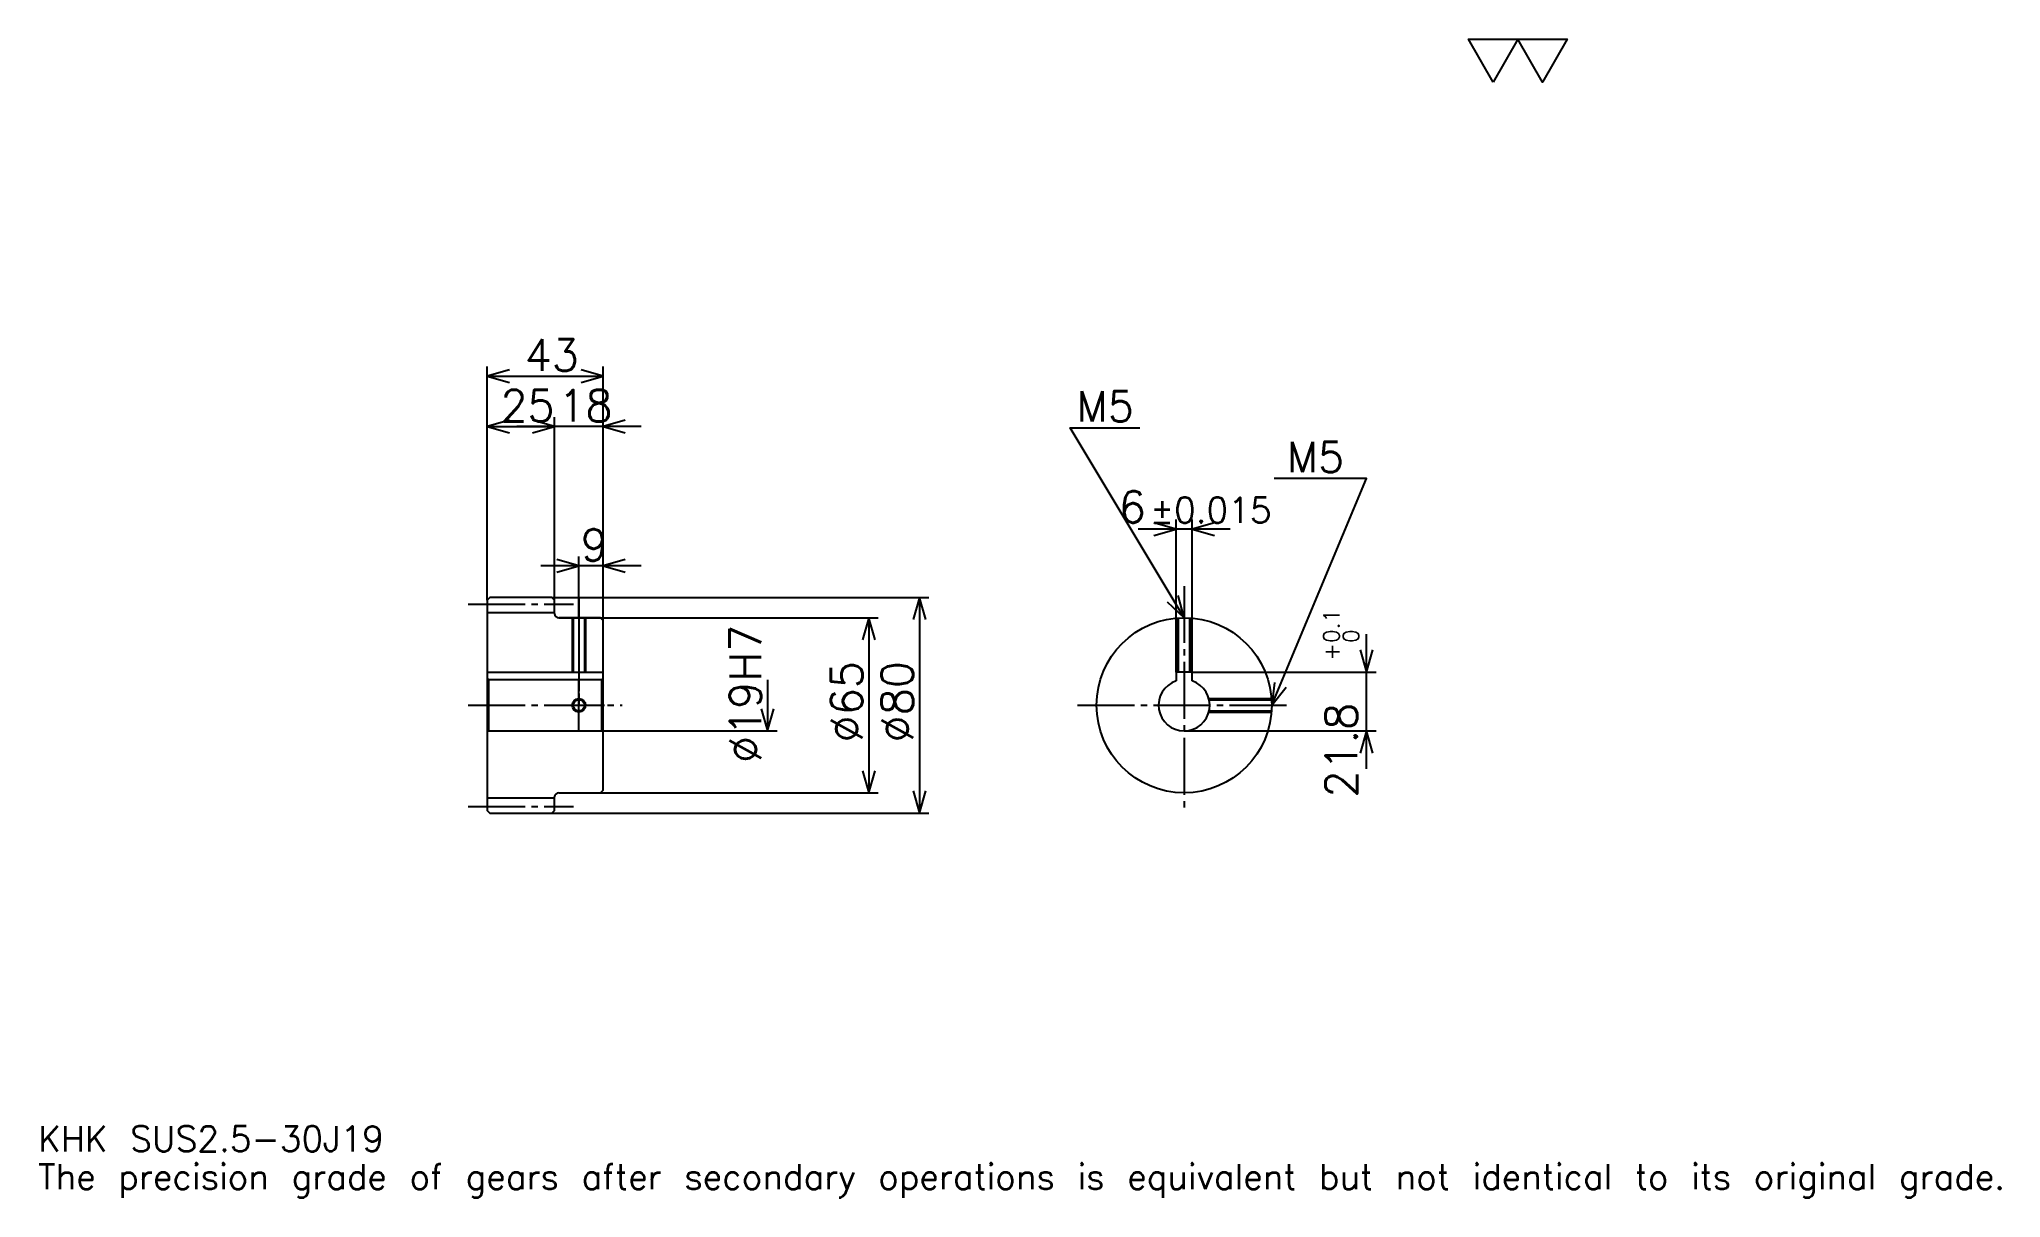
# Model space of a CAD drawing. Extents: x 24 to 752, y 9 to 438.
import ezdxf

# ---------------------------------------------------------------- set-up
doc = ezdxf.new("R2010")
doc.units = 0
doc.linetypes.add('DASHDOT', pattern=[28.173913, 21.130435, -2.347826, 2.347826, -2.347826])
doc.layers.get('0').update_dxf_attribs({"linetype": 'CONTINUOUS'})
doc.layers.add('DASHDOT', color=6, linetype='DASHDOT')
doc.styles.add('KANJI', font='TXT', dxfattribs={"bigfont": 'BIGFONT'})

msp = doc.modelspace()

# ---------------------------------------------------------------- linework, layer by layer
at = {"color": 5}
for p, q in [((190.17392, 231.347824), (190.17392, 317.043457)), ((190.17392, 313.521729), (233.17392, 313.521729)), ((233.17392, 231.347824), (233.17392, 317.043457)), ((190.17392, 294.739136), (215.17392, 294.739136)), ((247.26088, 294.739136), (201.08696, 294.739136)), ((215.17392, 231.347824), (215.17392, 298.260864)), ((465.891296, 256.717407), (431.717407, 256.717407)), ((445.804352, 203.647827), (445.804352, 260.239136)), ((451.804352, 203.647827), (451.804352, 260.239136)), ((247.26088, 243.086945), (210.08696, 243.086945)), ((224.17392, 231.347824), (224.17392, 246.608688)), ((190.17392, 230.347824), (190.17392, 231.347824)), ((214.17392, 231.347824), (233.17392, 231.347824)), ((215.17392, 230.347824), (215.17392, 231.347824)), ((224.17392, 223.847824), (224.17392, 231.347824)), ((224.17392, 223.847824), (224.17392, 231.347824)), ((233.17392, 231.347824), (354.086975, 231.347824)), ((233.17392, 222.847824), (233.17392, 231.347824)), ((350.565216, 231.347824), (350.565216, 151.347824)), ((216.67392, 223.847824), (233.17392, 223.847824)), ((233.17392, 223.847824), (335.304382, 223.847824)), ((331.782623, 223.847824), (331.782623, 158.847824)), ((516.521729, 167.760864), (516.521729, 217.734787)), ((294.217407, 200.847824), (294.217407, 181.847824)), ((451.804352, 203.647827), (520.043457, 203.647827)), ((233.17392, 181.847824), (297.739136, 181.847824)), ((448.804352, 181.847824), (520.043457, 181.847824)), ((216.67392, 158.847824), (233.17392, 158.847824)), ((233.17392, 158.847824), (335.304382, 158.847824)), ((214.17392, 151.347824), (233.17392, 151.347824)), ((233.17392, 151.347824), (354.086975, 151.347824))]:
    msp.add_line(p, q, dxfattribs=at)
at = {"color": 4}
for p, q in [((190.17392, 225.722824), (215.17392, 225.722824)), ((190.17392, 203.647827), (233.17392, 203.647827)), ((190.67392, 200.847824), (190.67392, 181.847824)), ((232.67392, 200.847824), (233.17392, 201.347824)), ((232.67392, 181.847824), (233.17392, 181.347824)), ((190.17392, 156.972824), (215.17392, 156.972824))]:
    msp.add_line(p, q, dxfattribs=at)
at = {"color": 7}
msp.add_lwpolyline([(563.478271, 422.608704), (554.321777, 438.480011), (590.947815, 438.480011), (581.791321, 422.608704), (572.634766, 438.480011), (563.478271, 422.608704)], dxfattribs=at)
at = {"color": 5}
for points in [[(198.391312, 315.869568), (190.17392, 313.521729), (198.391312, 311.17392)], [(224.956528, 311.17392), (233.17392, 313.521729), (224.956528, 315.869568)], [(198.391312, 297.086945), (190.17392, 294.739136), (198.391312, 292.391296)], [(206.956528, 292.391296), (215.17392, 294.739136), (206.956528, 297.086945)], [(206.956528, 292.391296), (215.17392, 294.739136), (206.956528, 297.086945)], [(241.391312, 297.086945), (233.17392, 294.739136), (241.391312, 292.391296)], [(448.804352, 223.847824), (406.543488, 294.282593), (432.369568, 294.282593)], [(481.304352, 191.347824), (516.521729, 275.5), (482.2435, 275.5)], [(437.586975, 254.369568), (445.804352, 256.717407), (437.586975, 259.065216)], [(460.021729, 259.065216), (451.804352, 256.717407), (460.021729, 254.369568)], [(215.956528, 240.739136), (224.17392, 243.086945), (215.956528, 245.434784)], [(241.391312, 245.434784), (233.17392, 243.086945), (241.391312, 240.739136)], [(352.913025, 223.130432), (350.565216, 231.347824), (348.217407, 223.130432)], [(442.563293, 229.686234), (448.804352, 223.847824), (446.589783, 232.102127)], [(334.130432, 215.630432), (331.782623, 223.847824), (329.434814, 215.630432)], [(514.17395, 211.865219), (516.521729, 203.647827), (518.869629, 211.865219)], [(482.310883, 199.834564), (481.304352, 191.347824), (486.642517, 198.02179)], [(291.869568, 190.065216), (294.217407, 181.847824), (296.565216, 190.065216)], [(518.869629, 173.630432), (516.521729, 181.847824), (514.17395, 173.630432)], [(329.434814, 167.065216), (331.782623, 158.847824), (334.130432, 167.065216)], [(348.217407, 159.565216), (350.565216, 151.347824), (352.913025, 159.565216)]]:
    msp.add_lwpolyline(points, dxfattribs=at)
at = {"color": 4}
for points in [[(215.17392, 225.347824), (215.17392, 230.347824), (214.17392, 231.347824), (191.17392, 231.347824), (190.17392, 230.347824), (190.17392, 181.347824)], [(216.67392, 158.847824), (232.17392, 158.847824), (233.17392, 159.847824), (233.17392, 222.847824), (232.17392, 223.847824), (216.67392, 223.847824)], [(221.67392, 223.847824), (221.67392, 203.647827)], [(222.108917, 223.847824), (222.108917, 203.647827)], [(226.238922, 223.847824), (226.238922, 203.647827)], [(226.67392, 223.847824), (226.67392, 203.647827)], [(446.304352, 203.647827), (446.304352, 223.751526)], [(446.739349, 203.647827), (446.739349, 223.78215)], [(450.869354, 203.647827), (450.869354, 223.78215)], [(451.304352, 203.647827), (451.304352, 223.751526)], [(190.17392, 181.347824), (190.67392, 181.847824), (232.67392, 181.847824), (232.67392, 200.847824), (190.67392, 200.847824), (190.17392, 201.347824)], [(451.804352, 200.361694), (451.804352, 203.647827), (445.804352, 203.647827), (445.804352, 200.361694)], [(457.969513, 193.847824), (481.208038, 193.847824)], [(458.077209, 193.412827), (481.238678, 193.412827)], [(457.969513, 188.847824), (481.208038, 188.847824)], [(458.077209, 189.282822), (481.238678, 189.282822)], [(190.17392, 181.347824), (190.17392, 152.347824), (191.17392, 151.347824), (214.17392, 151.347824), (215.17392, 152.347824), (215.17392, 157.347824)]]:
    msp.add_lwpolyline(points, dxfattribs=at)
for centre, radius in [((448.804352, 191.347824), 32.5), ((224.17392, 191.347824), 2.065)]:
    msp.add_circle(centre, radius, dxfattribs=at)
at = {"color": 7}
msp.add_circle((224.17392, 191.347824), 2.5, dxfattribs=at)
at = {"color": 4}
for centre, radius, start, end in [((216.67392, 225.347824), 1.5, 180, 270), ((448.804352, 191.347824), 9.5, 108.408480326, 71.591519674), ((216.67392, 157.347824), 1.5, 90, 180)]:
    msp.add_arc(centre, radius, start, end, dxfattribs=at)
at = {"layer": 'DASHDOT', "color": 7}
for p, q in [((448.804352, 235.58696), (448.804352, 151.804352)), ((183.130447, 228.847824), (222.217407, 228.847824)), ((224.17392, 223.847824), (224.17392, 191.347824)), ((183.130447, 191.347824), (240.217407, 191.347824)), ((409.260864, 191.347824), (488.347839, 191.347824)), ((183.130447, 153.847824), (222.217407, 153.847824))]:
    msp.add_line(p, q, dxfattribs=at)
for points in [[(224.17392, 230.891296), (224.17392, 196.60434)], [(224.17392, 181.804352), (224.17392, 200.891296)], [(214.630447, 191.347824), (233.717407, 191.347824)]]:
    msp.add_lwpolyline(points, dxfattribs=at)

# ---------------------------------------------------------------- texts
at = {"color": 7, "style": 'KANJI'}
for s, height, p in [('43', 11.73913, (204.043488, 315.399994)), ('25', 11.73913, (195.043488, 296.617371)), ('18', 11.73913, (216.543488, 296.617371)), ('M5', 11.269566, (408.891296, 296.630432)), ('M5', 11.269566, (486.939148, 277.847839)), ('6', 11.73913, (424.572449, 259.065216)), ('%%p0.015', 9.391304, (436.192749, 259.065216)), ('9', 11.73913, (224.858704, 244.96521)), ('KHK SUS2.5-30J19', 9.391304, (23.47826, 25.826086)), ('The precision grade of gears after secondary operations is equivalent but not identical to its original grade.', 9.391304, (23.47826, 11.73913))]:
    msp.add_text(s, height=height, dxfattribs=at).set_placement(p)
for s, height, p in [('%%c19H7', 11.73913, (291.869568, 169.923904)), ('0.1', 5.869565, (506.426117, 214.480865)), ('0', 5.869565, (513.704346, 214.480865)), ('+', 5.869565, (506.426117, 207.906952)), ('%%c65', 11.73913, (329.434814, 177.554352)), ('%%c80', 11.73913, (348.217407, 177.554352)), ('21.8', 11.73913, (513, 157.095352))]:
    msp.add_text(s, height=height, rotation=90, dxfattribs=at).set_placement(p)

doc.saveas('drawing.dxf')
